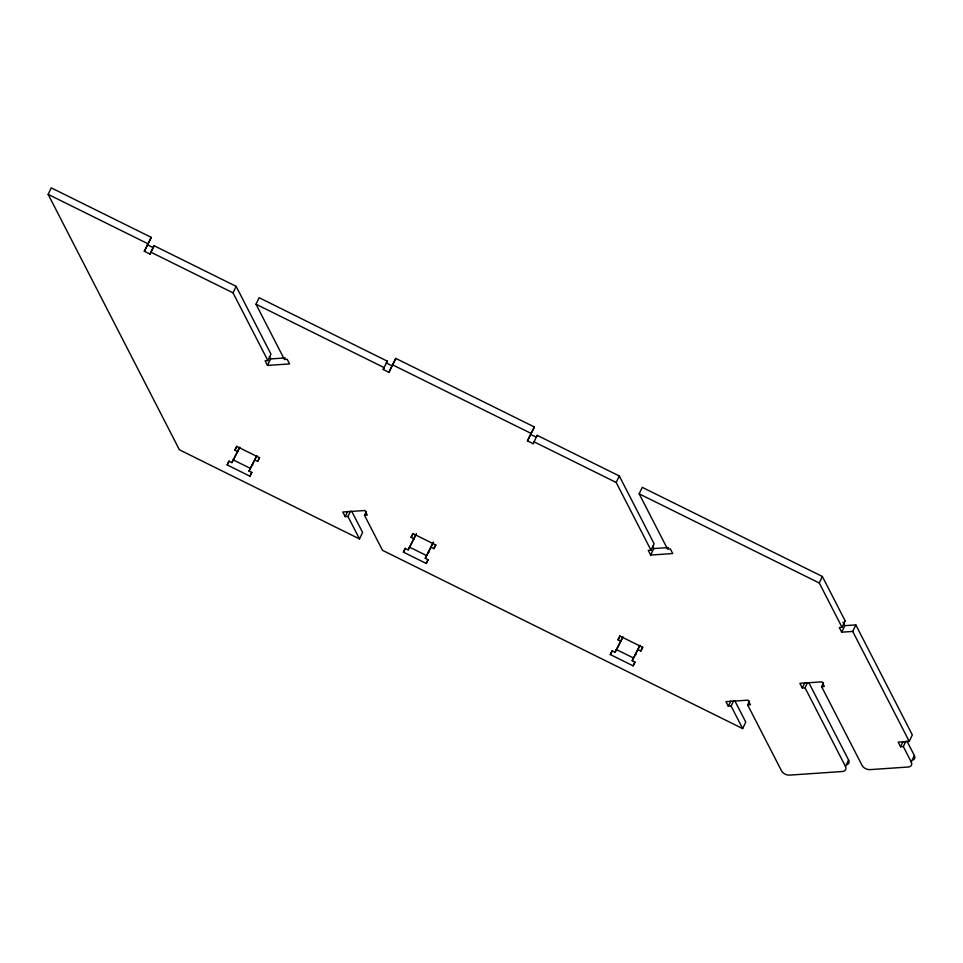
<?xml version="1.0" encoding="UTF-8"?>
<svg xmlns="http://www.w3.org/2000/svg" width="963" height="963" viewBox="0 0 963 963"><rect width="100%" height="100%" fill="white"/><g stroke="black" fill="none" stroke-linecap="round" stroke-linejoin="round"><path stroke-width="1.44" d="M351.76 511.353L362.606 532.443L359.512 538.943L179.431 449.817L48.15 194.37L51.244 187.869L151.263 237.367L144.318 251.259L150.011 254.076L154.068 245.721L236.128 286.336L270.952 354.119L267.87 360.619L265.102 360.812L267.485 365.434L289.562 363.93L287.191 359.307L284.422 359.488L256.026 304.224L259.119 297.711L387.258 361.137L383.202 369.491L388.896 372.308L395.841 358.417L534.405 426.994L527.471 440.885L533.165 443.702L534.128 441.861L616.188 482.475L651.012 550.246L648.255 550.439L650.639 555.061L672.716 553.556L670.332 548.934L667.576 549.115L639.179 493.85L642.261 487.35L822.342 576.464L845.153 620.858M144.318 251.259L151.263 237.367M150.011 254.076L154.068 245.721M267.87 360.619L233.034 292.848L236.128 286.336M267.485 365.434L270.579 358.934L269.387 356.623M256.82 455.595L249.032 471.1L251.873 472.508L249.947 476.204L227.172 464.936L229.025 461.024M239.57 447.663L237.717 451.575L234.876 450.166L236.729 446.254M227.172 464.936L229.098 461.241L231.939 462.649L236.116 454.067M249.032 471.1L256.664 456.125M249.947 476.204L251.8 472.303M254.81 460.025L257.651 461.433L259.504 457.533M388.896 372.308L395.841 358.417M350.424 511.245L347.956 516.457L345.187 516.637L347.667 511.437M734.913 700.98L745.759 722.069L742.666 728.582L382.504 550.33L364.508 515.325L366.373 511.425M432.7 543.517L425.273 558.335L428.114 559.744L426.188 563.427L403.413 552.16L405.267 548.26M416.437 533.586L413.97 538.799L411.117 537.39L412.971 533.478M403.413 552.16L405.339 548.465L408.192 549.873L415.607 535.055M425.273 558.335L433.519 542.049M426.188 563.427L428.054 559.527M431.051 547.249L433.892 548.657L435.745 544.757M527.471 440.885L530.553 434.385L536.247 437.202L537.21 435.348L619.281 475.963L654.106 543.746L651.012 550.246M533.165 443.702L537.21 435.348M616.188 482.475L619.281 475.963M650.639 555.061L653.733 548.561L652.541 546.25M639.962 645.222L632.185 660.738L635.026 662.147L633.1 665.83L610.325 654.563L612.179 650.663M622.724 637.301L620.87 641.202L618.029 639.793L619.883 635.893M610.325 654.563L612.251 650.868L615.092 652.276L622.88 636.772M632.185 660.738L639.817 645.752M633.1 665.83L634.954 661.93M637.963 649.652L640.804 651.06L642.658 647.16M733.577 700.871L731.098 706.084L728.341 706.264L730.821 701.064M808.812 682.623L848.572 760L845.49 766.5A6.356 4.165 25.4 0 1 842.348 771.507L789.443 775.119A6.356 4.165 25.4 0 1 781.535 770.857L747.661 704.952L749.515 701.052M819.272 583.012L822.342 576.464M807.512 682.586L805.032 687.787L802.275 687.979L804.743 682.779M841.686 632.173L844.768 625.673L855.818 624.915L852.724 631.427L841.686 632.173L839.303 627.551L842.059 627.358L845.105 620.762M906.917 741.041L914.356 755.51L911.263 762.022A6.356 4.165 25.4 0 1 908.121 767.03L869.95 769.63A6.356 4.165 25.4 0 1 862.041 765.368L821.595 686.655L823.449 682.755M905.81 741.378L903.33 746.578L900.574 746.77L903.053 741.57M900.574 746.77L898.19 742.136L909.241 741.39L912.322 734.889L855.818 624.915M234.876 450.166L236.802 446.471L259.577 457.738L257.651 461.433M236.477 453.368L239.727 447.145M231.939 462.649L237.717 451.575M387.258 361.137L386.295 362.979L391.989 365.796M383.202 369.491L384.165 367.637L256.026 304.224M411.117 537.39L413.043 533.695L435.818 544.974L433.892 548.657M408.192 549.873L413.97 538.799M531.203 433.145L534.405 426.994M618.029 639.793L619.955 636.098L642.73 647.377L640.804 651.06M615.092 652.276L620.87 641.202M270.579 358.934L285.301 357.923M364.508 515.325L367.276 515.133L364.893 510.498L342.816 512.015L345.187 516.637M653.733 548.561L668.454 547.562M821.595 686.655L824.352 686.475L821.981 681.84L799.892 683.345L802.275 687.979M747.661 704.952L750.43 704.76L748.046 700.137L725.958 701.642L728.341 706.264M48.15 194.37L148.17 243.868M392.748 364.917L531.311 433.506M147.411 244.758L153.105 247.575M150.974 252.234L233.034 292.848M639.179 493.85L819.26 582.976L842.059 627.358M252.125 464.599L252.836 464.948M428.366 551.823L429.077 552.172M635.279 654.226L635.989 654.575M233.106 459.833L250.199 468.295M409.359 547.056L426.44 555.519M616.26 649.459L633.353 657.922M852.724 631.427L909.241 741.39M842.986 622.194L844.768 625.673M903.33 746.578L911.263 762.022M805.032 687.787L845.49 766.5M731.098 706.084L742.666 728.582M347.956 516.457L359.512 538.943M914.356 755.51A6.356 4.165 25.4 0 1 913.381 759.891M848.572 760A6.356 4.165 25.4 0 1 846.959 764.682"/></g></svg>
